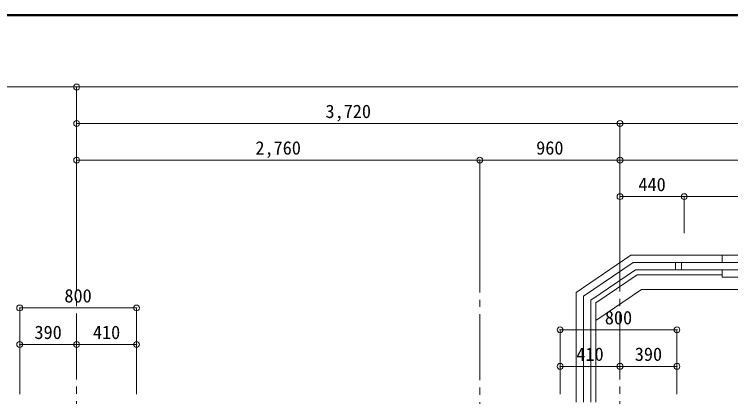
# Model space of a CAD drawing. Units: millimetres at full size, sheet at 1:50; details may follow other scales. Extents: x -9674 to 9699, y -6794 to 6791.
# Drawn here: x -7145 to -2241, y 4176 to 6791 of the extents above; entities that cross this region are included whole.
import ezdxf
from ezdxf.enums import TextEntityAlignment as Align

# ---------------------------------------------------------------- set-up
doc = ezdxf.new("R2010")
doc.units = ezdxf.units.MM
doc.header["$LTSCALE"] = 50
doc.header["$PDMODE"] = 32
doc.header["$PDSIZE"] = 40
doc.linetypes.add('CHAIN2', pattern=[12, 9, -1, 1, -1])
for name, color, linetype, lineweight in [('0-0_図面枠', 7, 'Continuous', 9), ('1-0_芯', 7, 'CHAIN2', 9), ('1-6_ﾊﾞﾙｺﾆｰ・階段', 7, 'Continuous', 9), ('1-B_寸法', 7, 'Continuous', 9)]:
    doc.layers.add(name, color=color, linetype=linetype, lineweight=lineweight)
doc.styles.add('ＭＳ ゴシック', font='')
doc.styles.get('ＭＳ ゴシック').set_extended_font_data('MS Gothic')

msp = doc.modelspace()

# ---------------------------------------------------------------- linework, layer by layer
at = {"layer": '0-0_図面枠'}
for p, q in [((9697.16, 6789.66), (-9672.16, 6789.66)), ((9695.4, 6787.9), (-9670.4, 6787.9)), ((-9668.64, 6786.14), (9693.64, 6786.14)), ((9691.87, 6784.38), (-9666.87, 6784.38)), ((9690.11, 6782.61), (-9665.11, 6782.61)), ((9688.35, 6780.85), (-9663.35, 6780.85))]:
    msp.add_line(p, q, dxfattribs=at)
msp.add_lwpolyline([(9698.92, -6793.93), (9698.92, 6791.43), (-9673.92, 6791.43)], dxfattribs=at)
at = {"layer": '1-0_芯'}
for p, q in [((-6718.75, -4105.47), (-6718.75, 5294.53)), ((-3958.75, 89.53), (-3958.75, 5294.53)), ((-2998.75, -4105.47), (-2998.75, 5294.53))]:
    msp.add_line(p, q, dxfattribs=at)
at = {"layer": '1-6_ﾊﾞﾙｺﾆｰ・階段'}
for p, q in [((-2298.75, 5094.53), (-2298.75, 5144.53)), ((-3248.75, 4863.06), (-2908.36, 5094.53)), ((-2908.36, 5094.53), (1359.89, 5094.53)), ((-2618.75, 5094.53), (-2618.75, 5044.53)), ((-2578.75, 5094.53), (-2578.75, 5044.53)), ((-3198.75, 4836.6), (-2892.97, 5044.53)), ((-2892.97, 5044.53), (1344.54, 5044.53)), ((-2298.75, 4994.53), (-2298.75, 5044.53)), ((-2298.75, 4994.53), (701.25, 4994.53)), ((-3298.75, 4889.53), (-3298.75, 4139.53)), ((-3248.75, 4863.06), (-3248.75, 4139.53)), ((-3198.75, 4836.6), (-3198.75, 4139.53)), ((-3163.75, 4818.07), (-3163.75, 4139.53))]:
    msp.add_line(p, q, dxfattribs=at)
for points in [[(-3298.75, 4889.53), (-2923.75, 5144.53), (1375.25, 5144.53)], [(-3163.75, 4818.07), (-2882.2, 5009.53), (-2298.75, 5009.53)], [(-3163.75, 4697.14), (-2851.42, 4909.53), (1303.08, 4909.53), (1679.08, 4654.53), (2051.25, 4654.53)]]:
    msp.add_lwpolyline(points, dxfattribs=at)
at = {"layer": '1-B_寸法'}
for p, q in [((-8208.75, 6294.53), (-6718.75, 6294.53)), ((-6718.75, 6294.53), (-6718.75, 5294.53)), ((-6718.75, 6294.53), (6781.25, 6294.53)), ((-6718.75, 6044.53), (-2998.75, 6044.53)), ((-2998.75, 6044.53), (-2998.75, 5294.53)), ((-2998.75, 6044.53), (1951.25, 6044.53)), ((-3958.75, 5794.53), (-6718.75, 5794.53)), ((-3958.75, 5794.53), (-3958.75, 5294.53)), ((-2998.75, 5794.53), (-3958.75, 5794.53)), ((-2998.75, 5794.53), (-698.75, 5794.53)), ((-2998.75, 5544.53), (-2558.75, 5544.53)), ((-2558.75, 5544.53), (-2558.75, 5294.53)), ((-2558.75, 5544.53), (-1058.75, 5544.53)), ((-7108.75, 4782.94), (-6308.75, 4782.94)), ((-7108.75, 4782.94), (-7108.75, 4192.74)), ((-6308.75, 4782.94), (-6308.75, 4192.74)), ((-3408.75, 4633.43), (-2608.75, 4633.43)), ((-3408.75, 4633.43), (-3408.75, 4192.74)), ((-2608.75, 4633.43), (-2608.75, 4192.74)), ((-7108.75, 4532.94), (-6718.75, 4532.94)), ((-6718.75, 4532.94), (-6308.75, 4532.94)), ((-3408.75, 4383.43), (-2998.75, 4383.43)), ((-2998.75, 4383.43), (-2608.75, 4383.43))]:
    msp.add_line(p, q, dxfattribs=at)
at = {"layer": '1-B_寸法', "color": 3}
for p in [(-6718.75, 6294.53), (-6718.75, 6044.53), (-2998.75, 6044.53), (-6718.75, 5794.53), (-3958.75, 5794.53), (-2998.75, 5794.53), (-2998.75, 5544.53), (-2558.75, 5544.53), (-7108.75, 4782.94), (-6308.75, 4782.94), (-3408.75, 4633.43), (-2608.75, 4633.43), (-7108.75, 4532.94), (-6718.75, 4532.94), (-6308.75, 4532.94), (-3408.75, 4383.43), (-2998.75, 4383.43), (-2608.75, 4383.43)]:
    msp.add_point(p, dxfattribs=at)

# ---------------------------------------------------------------- texts
at = {"layer": '1-B_寸法', "style": 'ＭＳ ゴシック'}
for s, p in [('3,720', (-5015, 6054.53)), ('2,760', (-5495, 5804.53)), ('960', (-3572.5, 5804.53)), ('440', (-2872.5, 5554.53)), ('800', (-6802.5, 4792.94)), ('800', (-3102.5, 4643.43)), ('390', (-7007.5, 4542.94)), ('410', (-6607.5, 4542.94)), ('410', (-3297.5, 4393.43)), ('390', (-2897.5, 4393.43))]:
    msp.add_text(s, height=91.64, dxfattribs=at).set_placement(p, align=Align.BOTTOM_LEFT)

doc.saveas('drawing.dxf')
